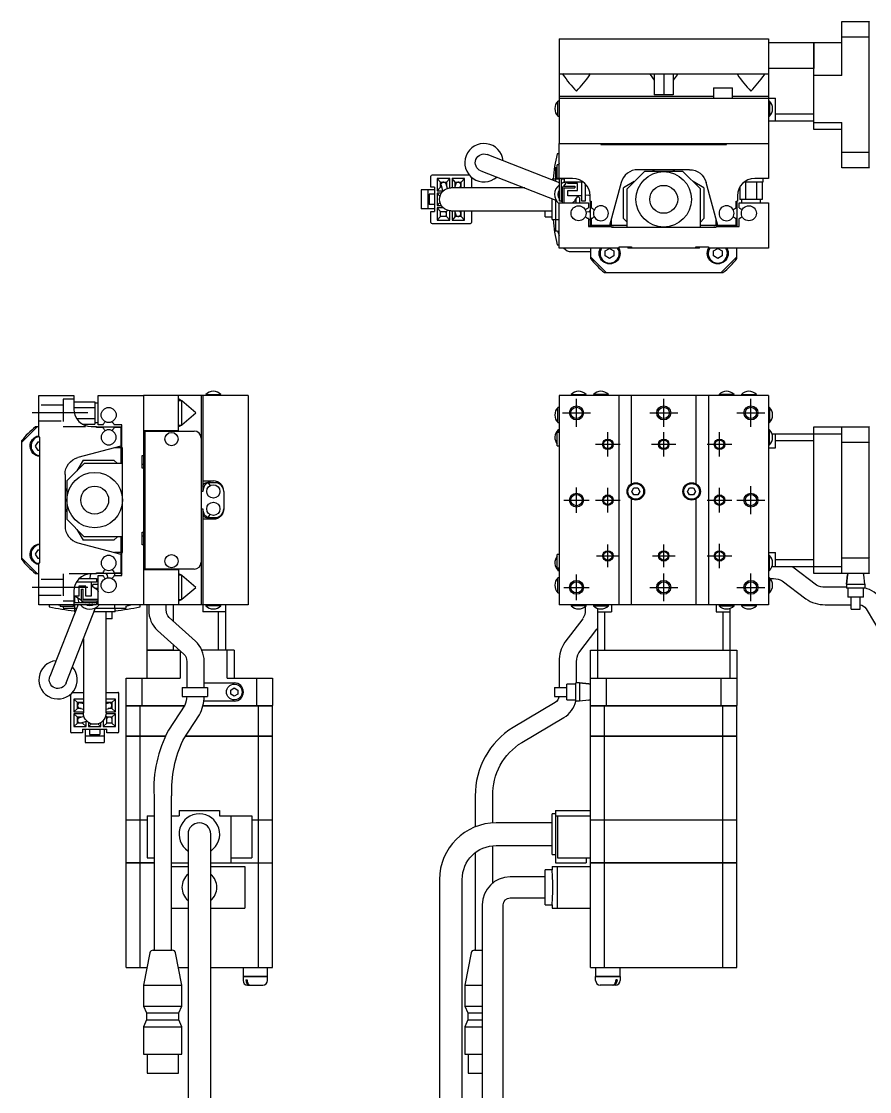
# Model space of a CAD drawing. Extents: x 0 to 874, y -8 to 516.
# Drawn here: x 0 to 243.1, y 209.1 to 515.9 of the extents above; entities that cross this region are included whole.
import ezdxf

# ---------------------------------------------------------------- set-up
doc = ezdxf.new("R2010")
doc.units = 0
doc.header["$LTSCALE"] = 0.5
doc.linetypes.add('CENTER', pattern=[50.8, 31.75, -6.35, 6.35, -6.35])
doc.linetypes.add('DASHED', pattern=[19.05, 12.7, -6.35])
for name, color, linetype in [('MSM_CENTER', 1, 'CENTER'), ('MSM_CONTINUOUS', 7, 'CONTINUOUS'), ('MSM_DASHED', 4, 'DASHED'), ('MSM_NARROW', 5, 'CONTINUOUS')]:
    doc.layers.add(name, color=color, linetype=linetype)

msp = doc.modelspace()

# ---------------------------------------------------------------- linework, layer by layer
at = {"layer": 'MSM_CENTER'}
for p, q in [((159.06, 399.64), (159.06, 407.64)), ((184.06, 399.64), (184.06, 407.64)), ((209.06, 399.64), (209.06, 407.64)), ((19, 403.64), (3, 403.64)), ((155.06, 403.64), (163.06, 403.64)), ((180.06, 403.64), (188.06, 403.64)), ((205.06, 403.64), (213.06, 403.64)), ((168.06, 391.14), (168.06, 398.14)), ((184.06, 391.14), (184.06, 398.14)), ((200.06, 391.14), (200.06, 398.14)), ((164.56, 394.64), (171.56, 394.64)), ((180.56, 394.64), (187.56, 394.64)), ((196.56, 394.64), (203.56, 394.64)), ((159.06, 374.99), (159.06, 382.29)), ((168.06, 375.14), (168.06, 382.14)), ((200.06, 375.14), (200.06, 382.14)), ((209.06, 374.64), (209.06, 382.64)), ((155.41, 378.64), (162.71, 378.64)), ((164.56, 378.64), (171.56, 378.64)), ((196.56, 378.64), (203.56, 378.64)), ((205.06, 378.64), (213.06, 378.64)), ((168.06, 359.39), (168.06, 365.89)), ((184.06, 359.39), (184.06, 365.89)), ((200.06, 359.14), (200.06, 366.14)), ((164.81, 362.64), (171.31, 362.64)), ((180.81, 362.64), (187.31, 362.64)), ((196.56, 362.64), (203.56, 362.64)), ((159.06, 349.99), (159.06, 357.29)), ((184.06, 349.64), (184.06, 357.64)), ((209.06, 349.64), (209.06, 357.64)), ((19, 353.64), (3, 353.64)), ((155.41, 353.64), (162.71, 353.64)), ((180.06, 353.64), (188.06, 353.64)), ((205.06, 353.64), (213.06, 353.64))]:
    msp.add_line(p, q, dxfattribs=at)
at = {"layer": 'MSM_CONTINUOUS'}
for p, q in [((235.06, 500.36), (235.06, 515.86)), ((235.06, 515.86), (242.96, 515.86)), ((242.96, 473.86), (242.96, 515.86)), ((242.96, 515.86), (243.06, 515.76)), ((154.06, 510.86), (154.06, 480.86)), ((154.06, 510.86), (214.06, 510.86)), ((214.06, 510.86), (214.06, 480.86)), ((214.06, 509.86), (227.06, 509.86)), ((227.06, 484.86), (227.06, 509.86)), ((227.06, 509.86), (235.06, 509.86)), ((227.06, 509.86), (227.06, 502.36)), ((242.96, 511.36), (235.06, 511.36)), ((242.96, 511.36), (243.06, 511.32)), ((154.06, 500.86), (214.06, 500.86)), ((155.32, 500.86), (155.16, 500.74)), ((155.16, 500.74), (155.18, 500.62)), ((162.96, 500.74), (162.8, 500.86)), ((162.91, 500.56), (162.95, 500.7)), ((162.95, 500.7), (162.96, 500.74)), ((180.32, 500.86), (180.16, 500.74)), ((180.16, 500.74), (180.19, 500.61)), ((180.19, 500.61), (181.31, 499.03)), ((181.31, 500.86), (181.31, 494.86)), ((184.06, 500.86), (184.06, 494.86)), ((186.81, 500.86), (186.81, 494.86)), ((187.91, 500.56), (186.81, 499.03)), ((187.96, 500.74), (187.8, 500.86)), ((187.96, 500.74), (187.91, 500.56)), ((205.32, 500.86), (205.16, 500.74)), ((205.16, 500.74), (205.19, 500.61)), ((212.96, 500.74), (212.8, 500.86)), ((212.91, 500.56), (212.95, 500.68)), ((212.95, 500.68), (212.96, 500.74)), ((227.06, 502.36), (214.06, 502.36)), ((235.06, 500.36), (227.06, 500.36)), ((198.31, 494.36), (154.06, 494.36)), ((186.81, 494.86), (181.31, 494.86)), ((198.31, 496.86), (203.81, 496.86)), ((198.31, 496.86), (198.31, 493.86)), ((203.81, 493.86), (203.81, 496.86)), ((214.06, 494.36), (203.81, 494.36)), ((153.76, 488.71), (153.76, 493.01)), ((154.06, 493.01), (153.76, 493.01)), ((154.06, 493.86), (214.06, 493.86)), ((214.06, 493.86), (216.06, 493.86)), ((214.35, 493.01), (214.06, 493.01)), ((214.35, 493.01), (214.35, 488.71)), ((216.06, 487.36), (216.06, 493.86)), ((153.76, 488.71), (154.06, 488.71)), ((214.06, 488.71), (214.35, 488.71)), ((216.06, 489.36), (227.06, 489.36)), ((214.06, 487.36), (227.06, 487.36)), ((227.06, 486.86), (235.06, 486.86)), ((235.06, 484.86), (227.06, 484.86)), ((235.06, 473.86), (235.06, 486.86)), ((154.06, 470.86), (154.06, 480.86)), ((154.06, 480.86), (166.06, 480.86)), ((154.06, 480.86), (214.06, 480.86)), ((166.06, 480.86), (166.06, 480.56)), ((166.06, 480.86), (166.56, 480.86)), ((166.06, 480.56), (202.06, 480.56)), ((166.81, 480.86), (169.31, 480.86)), ((167.31, 480.56), (167.31, 480.86)), ((169.56, 480.86), (182.06, 480.86)), ((169.81, 480.86), (169.81, 480.56)), ((182.41, 480.86), (184, 480.86)), ((184.11, 480.86), (185.71, 480.86)), ((186.06, 480.86), (198.56, 480.86)), ((198.31, 480.56), (198.31, 480.86)), ((198.81, 480.86), (200, 480.86)), ((200.11, 480.86), (201.31, 480.86)), ((200.81, 480.86), (200.81, 480.56)), ((201.56, 480.86), (202.06, 480.86)), ((202.06, 480.56), (202.06, 480.86)), ((202.06, 480.86), (214.06, 480.86)), ((214.06, 480.86), (214.06, 470.86)), ((154.16, 469.63), (133.47, 477.69)), ((154.06, 477.86), (153.49, 477.86)), ((235.06, 478.36), (242.96, 478.36)), ((242.96, 478.36), (243.06, 478.4)), ((131.65, 473.03), (153.19, 464.64)), ((153.06, 473.86), (153.06, 470.05)), ((153.56, 473.86), (153.06, 473.86)), ((153.56, 470.96), (153.56, 474.76)), ((154.06, 474.76), (153.56, 474.76)), ((154.06, 475.26), (153.92, 474.76)), ((178.56, 472.86), (173.56, 467.86)), ((191.43, 473.36), (176.68, 473.36)), ((189.56, 472.86), (178.56, 472.86)), ((181.56, 473.36), (180.69, 472.86)), ((187.42, 472.86), (186.56, 473.36)), ((194.56, 467.86), (189.56, 472.86)), ((242.96, 473.86), (235.06, 473.86)), ((243.06, 473.96), (242.96, 473.86)), ((117.36, 468.36), (117.36, 471.46)), ((128.4, 471.76), (117.66, 471.76)), ((122.81, 470.86), (119.16, 470.86)), ((119.16, 470.86), (119.16, 467.26)), ((120.11, 469.81), (119.16, 470.86)), ((120.11, 468.31), (120.11, 469.81)), ((120.11, 469.81), (121.86, 469.81)), ((121.48, 469.81), (121.86, 469.44)), ((121.86, 469.81), (122.81, 470.86)), ((121.86, 469.81), (121.86, 468.72)), ((122.81, 468.1), (122.81, 470.86)), ((126.96, 470.86), (123.41, 470.86)), ((123.41, 470.86), (123.41, 468.11)), ((124.31, 469.81), (123.41, 470.86)), ((124.31, 468.75), (124.31, 469.81)), ((124.31, 469.81), (126.06, 469.81)), ((125.68, 469.81), (126.06, 469.44)), ((126.06, 469.81), (126.96, 470.86)), ((126.06, 468.31), (126.06, 469.81)), ((126.96, 468.11), (126.96, 470.86)), ((128.96, 471.2), (128.96, 468.11)), ((152.06, 470.44), (152.06, 470.68)), ((153.06, 470.68), (152.06, 470.68)), ((154.16, 470.64), (153.06, 470.64)), ((153.56, 470.96), (154.06, 470.96)), ((157.96, 470.86), (154.06, 470.86)), ((154.16, 464.36), (154.16, 470.86)), ((154.66, 470.86), (154.66, 464.36)), ((155.56, 470.64), (154.66, 470.64)), ((154.73, 469.4), (154.66, 469.43)), ((155.56, 470.86), (155.56, 469.86)), ((155.56, 469.86), (160.96, 469.86)), ((156.21, 469.86), (155.68, 469.08)), ((156.56, 469.36), (156.56, 469.86)), ((159.36, 469.36), (156.56, 469.36)), ((159.36, 467.36), (159.36, 469.36)), ((160.56, 464.36), (160.56, 469.86)), ((171.85, 469.66), (168.56, 457.36)), ((175.64, 469.95), (172.56, 468.17)), ((195.56, 468.17), (192.47, 469.95)), ((199.56, 457.36), (196.26, 469.66)), ((207.16, 469.86), (212.56, 469.86)), ((207.47, 469.86), (207.47, 464.86)), ((214.06, 470.86), (210.16, 470.86)), ((210.64, 469.86), (210.64, 464.86)), ((212.23, 469.86), (212.23, 464.86)), ((212.56, 469.86), (212.56, 470.86)), ((118.36, 467.56), (114.56, 467.56)), ((114.56, 467.56), (114.56, 462.16)), ((116.47, 467.56), (116.47, 462.16)), ((118.36, 466.36), (116.86, 466.36)), ((116.86, 466.36), (116.86, 463.36)), ((118.36, 468.36), (117.36, 468.36)), ((118.36, 468.36), (118.36, 461.36)), ((120.11, 468.31), (119.16, 467.26)), ((119.16, 467.26), (120.71, 467.26)), ((120.35, 466.66), (119.16, 466.66)), ((119.16, 466.66), (119.16, 463.06)), ((119.94, 465.79), (119.16, 466.66)), ((120.41, 468.31), (120.11, 468.31)), ((120.26, 468.86), (120.74, 467.14)), ((122.07, 467.96), (121.7, 469.27)), ((122.02, 468.13), (122.15, 467.99)), ((144.27, 468.11), (123.06, 468.11)), ((124.46, 469.28), (124.12, 468.11)), ((125.68, 468.11), (125.9, 468.85)), ((125.74, 468.31), (126.06, 468.31)), ((126.06, 468.69), (125.77, 468.4)), ((126.06, 468.31), (126.23, 468.11)), ((155.06, 468.18), (154.66, 467.6)), ((155.06, 463.86), (155.06, 468.16)), ((155.68, 469.08), (155.36, 468.62)), ((155.56, 468.66), (158.56, 468.66)), ((155.56, 468.16), (158.56, 468.16)), ((155.56, 463.86), (155.56, 468.16)), ((156.56, 465.86), (156.56, 467.36)), ((156.56, 467.36), (159.36, 467.36)), ((158.56, 468.66), (158.56, 468.16)), ((161.56, 469.33), (161.56, 464.36)), ((161.56, 468.81), (161.76, 469.11)), ((172.56, 459.36), (172.56, 468.17)), ((173.56, 456.86), (173.56, 467.86)), ((194.56, 456.86), (194.56, 467.86)), ((195.56, 468.17), (195.56, 459.36)), ((205.88, 468.45), (205.88, 464.86)), ((118.36, 463.36), (116.86, 463.36)), ((119.94, 463.93), (119.16, 463.06)), ((152.06, 459.04), (152.06, 465.08)), ((153.06, 464.69), (153.06, 455.86)), ((154.06, 450.86), (154.06, 463.86)), ((154.06, 463.86), (162.46, 463.86)), ((154.66, 464.36), (154.16, 464.36)), ((160.56, 465.86), (156.56, 465.86)), ((158.65, 464.58), (159.53, 465.86)), ((158.86, 464.88), (158.86, 463.86)), ((159.96, 465.27), (159.96, 463.86)), ((161.56, 464.36), (160.56, 464.36)), ((161.56, 466.12), (162.6, 466.03)), ((162.46, 463.86), (162.46, 462.4)), ((162.96, 464.36), (162.96, 465.86)), ((162.96, 464.36), (163.26, 464.36)), ((163.06, 457.06), (163.06, 464.36)), ((163.26, 464.36), (163.26, 462.4)), ((204.86, 464.36), (205.16, 464.36)), ((204.86, 462.4), (204.86, 464.36)), ((205.06, 464.36), (205.06, 457.06)), ((205.16, 465.86), (205.16, 464.36)), ((205.66, 462.4), (205.66, 463.86)), ((205.66, 463.86), (214.06, 463.86)), ((212.23, 464.86), (205.88, 464.86)), ((206.31, 464.86), (206.31, 463.86)), ((211.81, 463.86), (211.81, 464.86)), ((214.06, 463.86), (214.06, 450.86)), ((118.36, 462.16), (114.56, 462.16)), ((117.36, 458.26), (117.36, 461.36)), ((117.36, 461.36), (118.36, 461.36)), ((119.16, 463.06), (120.35, 463.06)), ((120.87, 462.46), (119.16, 462.46)), ((119.16, 462.46), (119.16, 458.86)), ((120.11, 461.41), (119.16, 462.46)), ((120.11, 459.91), (120.11, 461.41)), ((120.11, 461.41), (121.86, 461.41)), ((121.48, 461.41), (121.86, 461.04)), ((121.86, 460.29), (121.48, 459.91)), ((121.86, 461.41), (122.15, 461.74)), ((121.86, 459.91), (121.86, 461.41)), ((122.81, 458.86), (122.81, 461.62)), ((123.06, 461.61), (152.06, 461.61)), ((123.41, 461.61), (123.41, 458.86)), ((124.12, 461.61), (124.46, 460.45)), ((124.31, 459.91), (124.31, 460.98)), ((125.9, 460.88), (125.68, 461.61)), ((126.06, 460.29), (125.68, 459.91)), ((126.06, 461.41), (125.74, 461.41)), ((125.77, 461.33), (126.06, 461.04)), ((126.06, 461.41), (126.23, 461.61)), ((126.06, 459.91), (126.06, 461.41)), ((126.96, 458.86), (126.96, 461.61)), ((128.96, 461.61), (128.96, 458.26)), ((150.06, 459.86), (150.06, 461.61)), ((162.6, 461.29), (161.78, 461.22)), ((117.66, 457.96), (128.66, 457.96)), ((120.11, 459.91), (119.16, 458.86)), ((119.16, 458.86), (122.81, 458.86)), ((121.86, 459.91), (120.11, 459.91)), ((121.86, 459.91), (122.81, 458.86)), ((124.31, 459.91), (123.41, 458.86)), ((123.41, 458.86), (126.96, 458.86)), ((126.06, 459.91), (124.31, 459.91)), ((126.06, 459.91), (126.96, 458.86)), ((150.06, 459.86), (152.06, 459.86)), ((152.06, 459.04), (153.06, 459.04)), ((153.06, 459.08), (154.06, 459.08)), ((162.46, 459.33), (162.46, 457.06)), ((162.46, 459.08), (163.06, 459.08)), ((162.6, 457.23), (162.46, 457.24)), ((163.26, 459.33), (163.26, 457.36)), ((173.56, 457.36), (163.26, 457.36)), ((169.06, 457.36), (169.06, 459.23)), ((172.56, 459.36), (173.56, 458.36)), ((194.56, 458.36), (195.56, 459.36)), ((204.86, 457.36), (194.56, 457.36)), ((199.06, 457.36), (199.06, 459.23)), ((204.86, 457.36), (204.86, 459.33)), ((205.66, 457.06), (205.66, 459.33)), ((153.06, 455.86), (153.66, 455.86)), ((153.66, 455.86), (154.06, 454.47)), ((162.46, 457.06), (169.06, 457.06)), ((169.06, 457.06), (169.06, 456.86)), ((169.06, 456.86), (199.06, 456.86)), ((199.06, 456.86), (199.06, 457.06)), ((199.06, 457.06), (205.66, 457.06)), ((153.49, 451.86), (154.06, 451.86)), ((171.26, 451.21), (174.86, 451.21)), ((171.26, 450.86), (171.26, 451.21)), ((173.81, 451.21), (173.81, 450.86)), ((174.86, 451.21), (174.86, 450.86)), ((193.26, 451.21), (196.86, 451.21)), ((193.26, 450.86), (193.26, 451.21)), ((194.31, 450.86), (194.31, 451.21)), ((196.86, 451.21), (196.86, 450.86)), ((171.26, 450.86), (154.06, 450.86)), ((157.64, 449.86), (163.06, 449.86)), ((163.06, 450.86), (163.06, 447.89)), ((163.06, 448.36), (167.56, 443.86)), ((167.31, 450.08), (168.56, 450.81)), ((167.31, 448.64), (167.31, 450.08)), ((168.56, 447.92), (167.31, 448.64)), ((168.56, 450.81), (169.81, 450.08)), ((169.81, 448.64), (168.56, 447.92)), ((169.81, 450.08), (169.81, 448.64)), ((194.31, 450.86), (173.81, 450.86)), ((214.06, 450.86), (196.86, 450.86)), ((198.31, 450.08), (199.56, 450.81)), ((198.31, 448.64), (198.31, 450.08)), ((199.56, 447.92), (198.31, 448.64)), ((199.56, 450.81), (200.81, 450.08)), ((200.81, 448.64), (199.56, 447.92)), ((200.56, 443.86), (205.06, 448.36)), ((200.81, 450.08), (200.81, 448.64)), ((205.06, 447.89), (205.06, 450.86)), ((167.09, 443.86), (201.03, 443.86)), ((5, 396.64), (5, 408.64)), ((5, 408.64), (15, 408.64)), ((15, 408.64), (15, 404.74)), ((22, 400.24), (22, 408.64)), ((22, 408.64), (35, 408.64)), ((65, 408.64), (35, 408.64)), ((35, 408.64), (35, 398.64)), ((35, 408.64), (35, 398.64)), ((45, 398.44), (45, 408.64)), ((51.5, 408.64), (51.5, 348.64)), ((52, 408.64), (52, 381.14)), ((52.85, 408.93), (57.15, 408.93)), ((52.85, 408.93), (52.85, 408.64)), ((57.15, 408.64), (57.15, 408.93)), ((65, 408.64), (65, 348.64)), ((154.06, 408.64), (154.06, 348.64)), ((214.06, 408.64), (154.06, 408.64)), ((157.51, 408.93), (161.81, 408.93)), ((157.51, 408.93), (157.51, 408.64)), ((161.81, 408.64), (161.81, 408.93)), ((168.21, 408.93), (163.91, 408.93)), ((163.91, 408.93), (163.91, 408.64)), ((168.21, 408.64), (168.21, 408.93)), ((171.26, 348.64), (171.26, 408.64)), ((174.86, 383.33), (174.86, 408.64)), ((193.26, 408.64), (193.26, 383.33)), ((196.86, 408.64), (196.86, 348.64)), ((204.21, 408.93), (199.91, 408.93)), ((199.91, 408.93), (199.91, 408.64)), ((204.21, 408.64), (204.21, 408.93)), ((206.31, 408.93), (210.61, 408.93)), ((206.31, 408.93), (206.31, 408.64)), ((210.61, 408.64), (210.61, 408.93)), ((214.06, 408.64), (214.06, 348.64)), ((15, 406.81), (21, 406.81)), ((15, 405.22), (21, 405.22)), ((21, 406.81), (21, 400.46)), ((22, 406.39), (21, 406.39)), ((45.12, 407.54), (45, 407.38)), ((46, 407.14), (45, 407.14)), ((45.87, 407.14), (45.12, 407.54)), ((50, 403.64), (45.96, 407.07)), ((46, 400.14), (46, 407.14)), ((153.76, 400.89), (153.76, 405.19)), ((154.06, 405.19), (153.76, 405.19)), ((214.35, 405.19), (214.06, 405.19)), ((214.35, 405.19), (214.35, 400.89)), ((15.78, 402.05), (21, 402.05)), ((46, 400.23), (50, 403.64)), ((4.5, 399.64), (0, 395.14)), ((5, 399.64), (4.03, 399.64)), ((17.41, 400.46), (21, 400.46)), ((20, 399.74), (21.5, 399.74)), ((21, 400.89), (22, 400.89)), ((21.5, 399.44), (21.5, 399.74)), ((21.5, 399.64), (28.8, 399.64)), ((23.46, 399.44), (21.5, 399.44)), ((23.46, 400.24), (22, 400.24)), ((28.8, 400.24), (26.54, 400.24)), ((28.5, 399.44), (26.54, 399.44)), ((28.5, 399.44), (28.5, 389.14)), ((28.8, 393.64), (28.8, 400.24)), ((45, 400.14), (46, 400.14)), ((45, 399.9), (45.12, 399.74)), ((45.12, 399.74), (45.87, 400.14)), ((153.76, 400.89), (154.06, 400.89)), ((214.06, 400.89), (214.35, 400.89)), ((227.06, 397.64), (227.06, 399.64)), ((227.06, 399.64), (242.96, 399.64)), ((235.06, 395.14), (235.06, 399.64)), ((242.96, 395.14), (242.96, 399.64)), ((242.96, 399.64), (243.06, 399.54)), ((5.3, 396.64), (5, 396.64)), ((5.3, 360.64), (5.3, 396.64)), ((35, 398.64), (45, 398.64)), ((35, 398.64), (35, 391.44)), ((35.5, 358.84), (35.5, 398.44)), ((35.5, 398.44), (49.5, 398.44)), ((36.5, 398.44), (36.5, 398.64)), ((153.56, 394.24), (153.56, 398.04)), ((154.06, 398.04), (153.56, 398.04)), ((153.76, 398.79), (153.76, 398.04)), ((154.06, 398.79), (153.76, 398.79)), ((214.35, 398.79), (214.06, 398.79)), ((214.35, 394.49), (214.35, 398.79)), ((215.09, 397.64), (235.06, 397.64)), ((216.06, 393.64), (216.06, 397.64)), ((227.06, 359.64), (227.06, 397.64)), ((0, 395.61), (0, 361.67)), ((4.06, 394.14), (4.78, 395.39)), ((4.78, 392.89), (4.06, 394.14)), ((4.78, 395.39), (5.3, 395.39)), ((5.3, 392.89), (4.78, 392.89)), ((28.5, 394.14), (16.21, 390.84)), ((28.5, 393.64), (26.63, 393.64)), ((29, 393.64), (28.8, 393.64)), ((29, 363.64), (29, 393.64)), ((153.56, 394.24), (154.06, 394.24)), ((214.06, 394.49), (214.35, 394.49)), ((214.06, 393.64), (216.06, 393.64)), ((227.06, 395.64), (216.06, 395.64)), ((242.96, 395.14), (235.06, 395.14)), ((235.06, 362.14), (235.06, 395.14)), ((242.96, 362.14), (242.96, 395.14)), ((243.06, 395.1), (242.96, 395.14)), ((17.7, 390.14), (15.92, 387.05)), ((17.7, 390.14), (26.5, 390.14)), ((27.5, 389.14), (26.5, 390.14)), ((34.65, 391.44), (35, 391.44)), ((34.65, 387.84), (34.65, 391.44)), ((35, 391.44), (35, 387.84)), ((18, 389.14), (13, 384.14)), ((29, 389.14), (18, 389.14)), ((35, 388.89), (34.65, 388.89)), ((35, 387.84), (34.65, 387.84)), ((35, 387.84), (35, 369.44)), ((12.5, 386.01), (12.5, 371.26)), ((13, 384.14), (13, 373.14)), ((52, 384.14), (55, 384.14)), ((55.5, 383.64), (53, 383.64)), ((13, 382), (12.5, 381.14)), ((52, 381.14), (51.5, 381.14)), ((58, 381.14), (58, 376.14)), ((174.9, 381.14), (175.48, 382.14)), ((175.48, 380.14), (174.9, 381.14)), ((175.48, 382.14), (176.63, 382.14)), ((176.63, 382.14), (177.21, 381.14)), ((177.21, 381.14), (176.63, 380.14)), ((190.9, 381.14), (191.48, 382.14)), ((191.48, 380.14), (190.9, 381.14)), ((191.48, 382.14), (192.63, 382.14)), ((192.63, 382.14), (193.21, 381.14)), ((193.21, 381.14), (192.63, 380.14)), ((174.86, 348.64), (174.86, 378.94)), ((176.63, 380.14), (175.48, 380.14)), ((192.63, 380.14), (191.48, 380.14)), ((193.26, 378.94), (193.26, 348.64)), ((12.5, 376.14), (13, 375.27)), ((51.5, 376.14), (52, 376.14)), ((52, 376.14), (52, 346.64)), ((13, 373.14), (18, 368.14)), ((55, 373.14), (52, 373.14)), ((53, 373.64), (55.5, 373.64)), ((15.92, 370.22), (17.7, 367.14)), ((29, 368.14), (18, 368.14)), ((26.5, 367.14), (27.5, 368.14)), ((28.5, 368.14), (28.5, 357.84)), ((34.65, 369.44), (35, 369.44)), ((34.65, 365.84), (34.65, 369.44)), ((34.65, 368.39), (35, 368.39)), ((35, 369.44), (35, 365.84)), ((16.21, 366.43), (28.5, 363.14)), ((26.5, 367.14), (17.7, 367.14)), ((35, 365.84), (34.65, 365.84)), ((35, 365.84), (35, 358.64)), ((0, 362.14), (4.5, 357.64)), ((4.06, 363.14), (4.78, 364.39)), ((4.78, 361.89), (4.06, 363.14)), ((4.78, 364.39), (5.3, 364.39)), ((28.5, 363.64), (26.63, 363.64)), ((28.8, 357.04), (28.8, 363.64)), ((28.8, 363.64), (29, 363.64)), ((153.56, 359.24), (153.56, 363.04)), ((154.06, 363.04), (153.56, 363.04)), ((214.06, 363.64), (216.06, 363.64)), ((214.35, 362.79), (214.06, 362.79)), ((214.35, 358.49), (214.35, 362.79)), ((216.06, 359.64), (216.06, 363.64)), ((235.06, 357.64), (235.06, 362.14)), ((235.06, 362.14), (242.96, 362.14)), ((243.06, 362.18), (242.96, 362.14)), ((242.96, 357.64), (242.96, 362.14)), ((5.3, 361.89), (4.78, 361.89)), ((5, 348.64), (5, 360.64)), ((5, 360.64), (5.3, 360.64)), ((153.56, 359.24), (154.06, 359.24)), ((153.76, 359.24), (153.76, 358.49)), ((215.09, 359.64), (235.06, 359.64)), ((216.06, 361.64), (227.06, 361.64)), ((221.08, 359.47), (220.85, 359.64)), ((227.83, 354.3), (221.08, 359.47)), ((227.06, 357.64), (227.06, 359.64)), ((4.03, 357.64), (5, 357.64)), ((16.53, 356.14), (21.5, 356.14)), ((17.05, 356.14), (16.76, 356.34)), ((19.74, 356.14), (19.83, 357.18)), ((21.5, 357.54), (20, 357.54)), ((21.5, 357.84), (23.46, 357.84)), ((21.5, 357.54), (21.5, 357.84)), ((28.8, 357.64), (21.5, 357.64)), ((21.5, 356.14), (21.5, 355.14)), ((22, 348.64), (22, 357.04)), ((22, 357.04), (23.46, 357.04)), ((24.57, 357.18), (24.64, 356.36)), ((26.54, 357.84), (28.5, 357.84)), ((26.54, 357.04), (28.8, 357.04)), ((26.78, 357.04), (26.78, 357.64)), ((28.63, 357.18), (28.62, 357.04)), ((45, 358.64), (35, 358.64)), ((35, 358.64), (35, 348.64)), ((35, 358.64), (35, 353.64)), ((49.5, 358.84), (35.5, 358.84)), ((36.5, 358.64), (36.5, 358.84)), ((45, 358.84), (45, 348.64)), ((45.12, 357.54), (45, 357.38)), ((46, 357.14), (45, 357.14)), ((45.87, 357.14), (45.12, 357.54)), ((50, 353.64), (45.95, 357.08)), ((46, 350.14), (46, 357.14)), ((153.76, 358.49), (154.06, 358.49)), ((153.76, 352.09), (153.76, 356.39)), ((154.06, 356.39), (153.76, 356.39)), ((214.06, 358.49), (214.35, 358.49)), ((214.35, 356.39), (214.06, 356.39)), ((214.35, 356.39), (214.35, 352.09)), ((214.58, 356.14), (215.54, 356.14)), ((242.96, 357.64), (227.06, 357.64)), ((236.46, 354.54), (236.69, 357.18)), ((236.69, 357.18), (236.46, 354.54)), ((241.66, 354.54), (241.43, 357.18)), ((243.06, 357.74), (242.96, 357.64)), ((21.5, 355.14), (15.73, 355.14)), ((18.5, 353.94), (16.5, 353.94)), ((16.5, 353.94), (16.5, 351.14)), ((17.2, 353.14), (17.7, 353.14)), ((17.2, 350.14), (17.2, 353.14)), ((17.7, 350.14), (17.7, 353.14)), ((18.5, 351.14), (18.5, 353.94)), ((20, 355.14), (20, 351.14)), ((21.28, 353.23), (20, 354.11)), ((20.6, 354.54), (22, 354.54)), ((20.98, 353.44), (22, 353.44)), ((35, 353.64), (35, 348.64)), ((46, 350.23), (50, 353.64)), ((218.04, 355.5), (224.79, 350.33)), ((236.46, 353.67), (230.33, 353.67)), ((236.46, 354.54), (241.66, 354.54)), ((236.46, 354.54), (236.46, 353.44)), ((241.66, 353.44), (236.46, 353.44)), ((236.81, 353.44), (236.81, 350.84)), ((241.31, 350.84), (241.31, 353.44)), ((241.66, 354.54), (241.66, 353.44)), ((241.66, 353.44), (241.66, 353.44)), ((15, 352.54), (15, 348.64)), ((16.5, 351.14), (15, 351.14)), ((15.22, 351.14), (15.22, 349.24)), ((15.5, 351.14), (16.78, 350.25)), ((16.78, 350.25), (17.24, 349.94)), ((22, 350.14), (17.7, 350.14)), ((20, 351.14), (18.5, 351.14)), ((45, 350.14), (46, 350.14)), ((45, 349.9), (45.12, 349.74)), ((45.12, 349.74), (45.87, 350.14)), ((153.76, 352.09), (154.06, 352.09)), ((214.06, 352.09), (214.35, 352.09)), ((241.31, 350.84), (236.81, 350.84)), ((237.81, 347.37), (237.81, 350.84)), ((240.31, 347.37), (240.31, 350.84)), ((240.31, 349.3), (240.31, 350.23)), ((15, 348.64), (5, 348.64)), ((8, 348.64), (8, 348.07)), ((16.24, 348.74), (8.17, 328.04)), ((10.6, 348.64), (11.1, 348.49)), ((11.1, 348.64), (11.1, 348.14)), ((14.9, 348.14), (11.1, 348.14)), ((12, 348.14), (12, 347.64)), ((12, 347.64), (15.81, 347.64)), ((12.83, 326.23), (21.23, 347.77)), ((14.9, 348.14), (14.9, 348.64)), ((21.5, 349.24), (15, 349.24)), ((15, 348.74), (21.5, 348.74)), ((15.18, 347.64), (15.18, 346.64)), ((15.22, 348.74), (15.22, 347.64)), ((16.46, 349.31), (16.43, 349.24)), ((22, 349.64), (17.7, 349.64)), ((21.18, 347.64), (30, 347.64)), ((21.5, 349.24), (21.5, 348.74)), ((35, 348.64), (22, 348.64)), ((26.78, 347.64), (26.78, 348.64)), ((26.82, 346.64), (26.82, 347.64)), ((30, 348.24), (31.4, 348.64)), ((30, 347.64), (30, 348.24)), ((34, 348.07), (34, 348.64)), ((65, 348.64), (35, 348.64)), ((36, 335.64), (36, 348.64)), ((36.5, 348.64), (36.5, 347.16)), ((41.5, 347.16), (41.5, 348.64)), ((43.5, 348.64), (43.5, 343.96)), ((52.85, 348.64), (52.85, 348.34)), ((57.15, 348.34), (52.85, 348.34)), ((57.15, 348.34), (57.15, 348.64)), ((58.5, 348.64), (58.5, 335.64)), ((214.06, 348.64), (154.06, 348.64)), ((157.51, 348.64), (157.51, 348.34)), ((161.81, 348.34), (157.51, 348.34)), ((161.56, 348.12), (161.56, 347.16)), ((161.81, 348.34), (161.81, 348.64)), ((163.91, 348.64), (163.91, 348.34)), ((163.91, 348.34), (168.21, 348.34)), ((165.06, 347.61), (165.06, 327.64)), ((168.21, 348.34), (168.21, 348.64)), ((169.06, 348.64), (169.06, 346.64)), ((199.06, 348.64), (199.06, 346.64)), ((199.91, 348.64), (199.91, 348.34)), ((199.91, 348.34), (204.21, 348.34)), ((203.06, 327.64), (203.06, 347.61)), ((204.21, 348.34), (204.21, 348.64)), ((206.31, 348.64), (206.31, 348.34)), ((210.61, 348.34), (206.31, 348.34)), ((210.61, 348.34), (210.61, 348.64)), ((230.33, 348.67), (237.81, 348.67)), ((237.81, 347.37), (240.31, 347.37)), ((242.08, 347.49), (249.2, 335.48)), ((15.42, 346.64), (15.18, 346.64)), ((26.82, 346.64), (20.79, 346.64)), ((24.25, 317.64), (24.25, 346.64)), ((26, 344.64), (24.25, 344.64)), ((26, 344.64), (26, 346.64)), ((49.87, 338.25), (42.34, 345)), ((58.5, 346.64), (52, 346.64)), ((56.5, 335.64), (56.5, 346.64)), ((160.92, 344.66), (155.75, 337.91)), ((165.06, 346.64), (169.06, 346.64)), ((167.06, 346.64), (167.06, 335.64)), ((199.06, 346.64), (203.06, 346.64)), ((201.06, 335.64), (201.06, 346.64)), ((39, 341.28), (46.53, 334.52)), ((159.72, 334.87), (164.89, 341.62)), ((164.89, 341.62), (165.06, 341.84)), ((17.75, 338.85), (17.75, 317.64)), ((36, 327.64), (36, 335.64)), ((36, 335.64), (45.29, 335.64)), ((43.5, 335.64), (36, 335.64)), ((43.5, 337.24), (43.5, 335.64)), ((45.5, 335.45), (45.5, 327.64)), ((61, 335.64), (51.71, 335.64)), ((59, 327.64), (59, 335.64)), ((61, 335.64), (61, 327.64)), ((163.06, 319.74), (163.06, 335.64)), ((163.06, 335.64), (165.06, 335.64)), ((165.06, 335.64), (203.06, 335.64)), ((203.06, 335.64), (205.06, 335.64)), ((205.06, 335.64), (205.06, 319.74)), ((47.37, 332.37), (47.37, 324.89)), ((52.37, 324.89), (52.37, 332.37)), ((154.09, 332.37), (154.09, 324.89)), ((159.09, 326.24), (159.09, 332.37)), ((30, 319.74), (30, 327.64)), ((30, 327.64), (45.5, 327.64)), ((34.5, 327.64), (34.5, 319.74)), ((52.37, 326.24), (61, 326.24)), ((59, 327.64), (72, 327.64)), ((67.5, 319.74), (67.5, 327.64)), ((72, 327.64), (72, 319.74)), ((156.26, 321.39), (156.26, 325.89)), ((158.86, 325.89), (156.26, 325.89)), ((159.96, 326.24), (158.86, 326.24)), ((158.86, 321.04), (158.86, 326.24)), ((159.96, 326.24), (159.96, 321.04)), ((159.96, 326.24), (162.6, 326.01)), ((162.6, 326.01), (159.96, 326.24)), ((163.06, 327.64), (167.56, 327.64)), ((167.56, 327.64), (200.56, 327.64)), ((167.56, 327.64), (167.56, 319.74)), ((200.56, 327.64), (205.06, 327.64)), ((200.56, 319.74), (200.56, 327.64)), ((14.1, 322.98), (14.1, 312.24)), ((14.66, 323.54), (17.75, 323.54)), ((24.25, 323.54), (27.6, 323.54)), ((27.9, 312.24), (27.9, 323.24)), ((46.1, 324.89), (53.09, 324.89)), ((46.1, 324.89), (46.1, 322.39)), ((46.1, 322.39), (53.09, 322.39)), ((53.09, 324.89), (53.34, 324.89)), ((53.09, 322.39), (53.34, 322.39)), ((53.34, 324.89), (53.34, 322.39)), ((60, 324.21), (61, 324.79)), ((60, 323.06), (60, 324.21)), ((61, 322.48), (60, 323.06)), ((61, 324.79), (62, 324.21)), ((62, 323.06), (61, 322.48)), ((62, 324.21), (62, 323.06)), ((152.79, 324.89), (156.26, 324.89)), ((152.79, 324.89), (152.79, 322.39)), ((152.79, 322.39), (156.26, 322.39)), ((154.72, 322.39), (156.01, 322.39)), ((17.75, 321.54), (15, 321.54)), ((15, 321.54), (15, 317.99)), ((16.05, 320.64), (15, 321.54)), ((17.55, 320.64), (16.05, 320.64)), ((16.05, 318.89), (16.05, 320.64)), ((16.05, 320.26), (16.43, 320.64)), ((16.59, 319.04), (17.75, 318.7)), ((17.75, 320.26), (17.01, 320.48)), ((17.18, 320.64), (17.46, 320.35)), ((17.55, 320.64), (17.75, 320.81)), ((17.55, 320.32), (17.55, 320.64)), ((27, 321.54), (24.25, 321.54)), ((24.45, 320.64), (24.25, 320.81)), ((24.99, 320.48), (24.25, 320.26)), ((24.25, 318.7), (25.41, 319.04)), ((25.95, 320.64), (24.45, 320.64)), ((24.45, 320.64), (24.45, 320.32)), ((24.54, 320.35), (24.83, 320.64)), ((25.58, 320.64), (25.95, 320.26)), ((25.95, 320.64), (27, 321.54)), ((25.95, 320.64), (25.95, 318.89)), ((27, 317.99), (27, 321.54)), ((30, 319.74), (46.78, 319.74)), ((30, 319.74), (30.1, 319.64)), ((30, 310.94), (30, 319.64)), ((30, 319.64), (46.71, 319.64)), ((34.03, 310.94), (34.03, 319.64)), ((34.54, 319.64), (34.5, 319.74)), ((46.84, 319.83), (42.16, 312.72)), ((52.03, 319.64), (72, 319.64)), ((52.05, 319.74), (72, 319.74)), ((61, 321.04), (52.27, 321.04)), ((67.46, 319.64), (67.5, 319.74)), ((67.97, 310.94), (67.97, 319.64)), ((71.9, 319.64), (72, 319.74)), ((72, 310.94), (72, 319.64)), ((152.91, 320.61), (140.9, 313.49)), ((156.26, 321.39), (158.86, 321.39)), ((159.96, 321.04), (158.86, 321.04)), ((158.86, 321.04), (158.86, 321.04)), ((158.87, 321.02), (158.88, 321.04)), ((162.6, 321.27), (159.96, 321.04)), ((163.16, 319.64), (163.06, 319.74)), ((163.06, 319.74), (167.56, 319.74)), ((163.06, 310.94), (163.06, 319.64)), ((163.06, 319.64), (205.06, 319.64)), ((167.09, 310.94), (167.09, 319.64)), ((167.6, 319.64), (167.56, 319.74)), ((167.56, 319.74), (200.56, 319.74)), ((200.52, 319.64), (200.56, 319.74)), ((200.56, 319.74), (205.06, 319.74)), ((201.03, 310.94), (201.03, 319.64)), ((205.06, 319.74), (204.96, 319.64)), ((205.06, 310.94), (205.06, 319.64)), ((16.05, 318.89), (15, 317.99)), ((15, 317.99), (17.75, 317.99)), ((17.76, 317.39), (15, 317.39)), ((15, 317.39), (15, 313.74)), ((16.05, 316.44), (15, 317.39)), ((17.11, 318.89), (16.05, 318.89)), ((17.14, 316.44), (16.05, 316.44)), ((16.05, 314.69), (16.05, 316.44)), ((16.05, 316.06), (16.43, 316.44)), ((17.9, 316.65), (16.6, 316.28)), ((17.73, 316.6), (17.88, 316.73)), ((24.45, 316.44), (24.12, 316.73)), ((27, 317.39), (24.24, 317.39)), ((24.25, 317.99), (27, 317.99)), ((25.95, 316.44), (24.45, 316.44)), ((24.45, 314.69), (24.45, 316.44)), ((24.45, 316.06), (24.83, 316.44)), ((25.95, 318.89), (24.89, 318.89)), ((25.58, 316.44), (25.95, 316.06)), ((25.95, 318.89), (27, 317.99)), ((25.95, 316.44), (27, 317.39)), ((25.95, 316.44), (25.95, 314.69)), ((27, 313.74), (27, 317.39)), ((46.34, 309.97), (51.02, 317.09)), ((143.45, 309.19), (155.46, 316.31)), ((16.05, 314.69), (15, 313.74)), ((15, 313.74), (18.6, 313.74)), ((17.55, 314.69), (16.05, 314.69)), ((17, 314.84), (18.72, 315.32)), ((17.5, 312.94), (24.5, 312.94)), ((17.5, 312.94), (17.5, 311.94)), ((17.55, 314.99), (17.55, 314.69)), ((17.55, 314.69), (18.6, 313.74)), ((18.3, 312.94), (18.3, 309.14)), ((18.6, 313.74), (18.6, 315.29)), ((19.2, 314.93), (19.2, 313.74)), ((20.07, 314.52), (19.2, 313.74)), ((19.2, 313.74), (22.8, 313.74)), ((19.5, 312.94), (19.5, 311.44)), ((21.93, 314.52), (22.8, 313.74)), ((22.5, 312.94), (22.5, 311.44)), ((22.8, 313.74), (22.8, 314.93)), ((23.4, 315.45), (23.4, 313.74)), ((24.45, 314.69), (23.4, 313.74)), ((23.4, 313.74), (27, 313.74)), ((23.7, 312.94), (23.7, 309.14)), ((25.95, 314.69), (24.45, 314.69)), ((24.5, 311.94), (24.5, 312.94)), ((25.95, 314.69), (27, 313.74)), ((17.5, 311.94), (14.4, 311.94)), ((18.3, 311.05), (23.7, 311.05)), ((19.5, 311.44), (22.5, 311.44)), ((27.6, 311.94), (24.5, 311.94)), ((41.27, 310.94), (30, 310.94)), ((30, 286.94), (30, 310.89)), ((41.25, 310.89), (30, 310.89)), ((30.05, 310.89), (30.05, 310.94)), ((34.03, 286.94), (34.03, 310.89)), ((34.29, 310.89), (34.29, 310.94)), ((72, 310.89), (46.94, 310.89)), ((72, 310.94), (46.98, 310.94)), ((67.71, 310.89), (67.71, 310.94)), ((67.97, 286.94), (67.97, 310.89)), ((71.95, 310.89), (71.95, 310.94)), ((72, 286.94), (72, 310.89)), ((205.06, 310.94), (163.06, 310.94)), ((205.06, 310.89), (163.06, 310.89)), ((163.06, 274.64), (163.06, 310.89)), ((163.11, 310.89), (163.11, 310.94)), ((167.09, 286.94), (167.09, 310.89)), ((167.34, 310.89), (167.34, 310.94)), ((200.77, 310.89), (200.77, 310.94)), ((201.03, 286.94), (201.03, 310.89)), ((205.01, 310.89), (205.01, 310.94)), ((205.06, 286.94), (205.06, 310.89)), ((18.3, 309.14), (23.7, 309.14)), ((38, 293.84), (38, 249.64)), ((43, 249.64), (43, 293.84)), ((130.06, 293.84), (130.06, 284.99)), ((135.06, 286.11), (135.06, 293.84)), ((45.22, 289.64), (45.22, 288.14)), ((45.22, 289.64), (56.78, 289.64)), ((56.78, 289.64), (56.78, 288.14)), ((152.06, 277.07), (152.06, 288.71)), ((153.06, 288.71), (152.06, 288.71)), ((153.06, 289.64), (153.06, 274.64)), ((153.06, 289.64), (163.06, 289.64)), ((36, 286.94), (30, 286.94)), ((30, 274.64), (30, 286.89)), ((36, 286.89), (30, 286.89)), ((30.05, 286.89), (30.05, 286.94)), ((34.03, 274.64), (34.03, 286.89)), ((34.29, 286.89), (34.29, 286.94)), ((36, 288.14), (36, 276.14)), ((36, 288.14), (38, 288.14)), ((43, 288.14), (45.22, 288.14)), ((56.78, 288.14), (66, 288.14)), ((60, 288.14), (60, 274.64)), ((66, 288.14), (66, 276.14)), ((72, 286.94), (66, 286.94)), ((72, 286.89), (66, 286.89)), ((67.71, 286.89), (67.71, 286.94)), ((67.97, 274.64), (67.97, 286.89)), ((71.95, 286.89), (71.95, 286.94)), ((72, 274.64), (72, 286.89)), ((152.06, 286.14), (136.06, 286.14)), ((153.06, 288.14), (163.06, 288.14)), ((153.66, 288.14), (153.66, 276.14)), ((205.06, 286.94), (163.06, 286.94)), ((205.06, 286.89), (163.06, 286.89)), ((163.11, 286.89), (163.11, 286.94)), ((167.09, 274.64), (167.09, 286.89)), ((167.34, 286.89), (167.34, 286.94)), ((200.77, 286.89), (200.77, 286.94)), ((201.03, 274.64), (201.03, 286.89)), ((205.01, 286.89), (205.01, 286.94)), ((205.06, 274.64), (205.06, 286.89)), ((47.75, 282.89), (47.75, 182.89)), ((54.25, 182.89), (54.25, 282.89)), ((135.06, 268.88), (135.06, 279.59)), ((136.06, 279.64), (152.06, 279.64)), ((36, 276.14), (38, 276.14)), ((60, 276.14), (66, 276.14)), ((130.06, 277.57), (130.06, 249.64)), ((152.06, 277.07), (153.06, 277.07)), ((153.66, 276.14), (163.06, 276.14)), ((161.86, 276.14), (161.86, 274.64)), ((38, 274.64), (30, 274.64)), ((30, 244.64), (30, 274.59)), ((38, 274.59), (30, 274.59)), ((30.05, 274.59), (30.05, 274.64)), ((34.03, 244.64), (34.03, 274.59)), ((34.29, 274.59), (34.29, 274.64)), ((38, 273.64), (38, 261.64)), ((43, 274.64), (47.75, 274.64)), ((47.75, 274.59), (43, 274.59)), ((43, 273.64), (47.75, 273.64)), ((54.25, 274.64), (72, 274.64)), ((72, 274.59), (54.25, 274.59)), ((54.25, 273.64), (64, 273.64)), ((64, 273.64), (64, 261.64)), ((67.71, 274.59), (67.71, 274.64)), ((67.97, 244.64), (67.97, 274.59)), ((71.95, 274.59), (71.95, 274.64)), ((72, 244.64), (72, 274.59)), ((152.06, 273.64), (163.06, 273.64)), ((152.06, 273.64), (152.06, 272.64)), ((153.06, 274.64), (161.86, 274.64)), ((153.49, 273.64), (153.49, 261.64)), ((205.06, 274.64), (163.06, 274.64)), ((163.06, 244.64), (163.06, 274.59)), ((205.06, 274.59), (163.06, 274.59)), ((163.11, 274.59), (163.11, 274.64)), ((167.09, 244.64), (167.09, 274.59)), ((167.34, 274.59), (167.34, 274.64)), ((200.77, 274.59), (200.77, 274.64)), ((201.03, 244.64), (201.03, 274.59)), ((205.01, 274.59), (205.01, 274.64)), ((205.06, 244.64), (205.06, 274.59)), ((150.06, 270.64), (140.06, 270.64)), ((150.06, 262.64), (150.06, 272.64)), ((152.06, 272.64), (150.06, 272.64)), ((119.81, 269.89), (119.81, 182.89)), ((126.31, 182.89), (126.31, 269.89)), ((140.06, 264.64), (150.06, 264.64)), ((43, 261.64), (47.75, 261.64)), ((54.25, 261.64), (64, 261.64)), ((132.06, 262.64), (132.06, 167.64)), ((138.06, 167.64), (138.06, 262.64)), ((150.06, 262.64), (152.06, 262.64)), ((152.06, 262.64), (152.06, 261.64)), ((152.06, 261.64), (163.06, 261.64)), ((36.81, 248.83), (35, 239.64)), ((37.79, 249.64), (43.21, 249.64)), ((46, 239.64), (44.19, 248.83)), ((128.86, 248.83), (127.06, 239.64)), ((129.85, 249.64), (132.06, 249.64)), ((30, 244.64), (35.98, 244.64)), ((45.02, 244.64), (47.75, 244.64)), ((54.25, 244.64), (72, 244.64)), ((63.5, 244.64), (63.5, 242.14)), ((70.5, 242.14), (70.5, 244.64)), ((163.06, 244.64), (205.06, 244.64)), ((164.56, 244.64), (164.56, 242.14)), ((171.56, 242.14), (171.56, 244.64)), ((35, 239.64), (46, 239.64)), ((35, 239.64), (35, 233.63)), ((46, 233.63), (46, 239.64)), ((63.5, 242.14), (70.5, 242.14)), ((63.5, 242.09), (70.5, 242.09)), ((63.5, 242.09), (63.5, 240.94)), ((63.55, 242.14), (63.55, 242.09)), ((64.35, 241.14), (64.71, 241.14)), ((64.35, 241.14), (64.35, 240.94)), ((64.71, 241.14), (64.71, 240.94)), ((64.8, 239.64), (69.2, 239.64)), ((70.45, 242.09), (70.45, 242.14)), ((70.5, 240.94), (70.5, 242.09)), ((127.06, 239.64), (132.06, 239.64)), ((127.06, 239.64), (127.06, 233.63)), ((164.56, 242.14), (171.56, 242.14)), ((164.56, 242.09), (171.56, 242.09)), ((164.56, 240.94), (164.56, 242.09)), ((164.61, 242.14), (164.61, 242.09)), ((170.26, 239.64), (165.86, 239.64)), ((170.35, 241.14), (170.35, 240.94)), ((170.7, 241.14), (170.35, 241.14)), ((170.7, 241.14), (170.7, 240.94)), ((171.51, 242.09), (171.51, 242.14)), ((171.56, 242.09), (171.56, 240.94)), ((35, 233.63), (46, 233.63)), ((35, 233.63), (35.85, 231.63)), ((45.15, 231.63), (46, 233.63)), ((127.06, 233.63), (132.06, 233.63)), ((127.06, 233.63), (127.91, 231.63)), ((35.85, 231.63), (45.15, 231.63)), ((35.85, 231.63), (35.85, 229.63)), ((45.15, 229.63), (45.15, 231.63)), ((127.91, 231.63), (132.06, 231.63)), ((127.91, 231.63), (127.91, 229.63)), ((35.85, 229.63), (35, 227.63)), ((35, 227.63), (46, 227.63)), ((35, 227.63), (35, 219.84)), ((35.85, 229.63), (45.15, 229.63)), ((46, 227.63), (45.15, 229.63)), ((46, 219.84), (46, 227.63)), ((127.91, 229.63), (127.06, 227.63)), ((127.06, 227.63), (132.06, 227.63)), ((127.06, 227.63), (127.06, 219.84)), ((127.91, 229.63), (132.06, 229.63)), ((35, 219.84), (46, 219.84)), ((36, 219.84), (36, 214.34)), ((45, 214.34), (45, 219.84)), ((127.06, 219.84), (132.06, 219.84)), ((128.06, 219.84), (128.06, 214.34)), ((36, 214.34), (45, 214.34)), ((128.06, 214.34), (132.06, 214.34))]:
    msp.add_line(p, q, dxfattribs=at)
for centre, radius in [((184.06, 464.86), 7.95), ((184.06, 464.86), 4), ((159.66, 460.86), 2.15), ((208.46, 460.86), 2.15), ((25, 403.04), 2.15), ((159.06, 403.64), 1.62), ((184.06, 403.64), 1.62), ((209.06, 403.64), 1.62), ((43, 396.14), 1.9), ((168.06, 394.64), 1.23), ((184.06, 394.64), 1.23), ((200.06, 394.64), 1.23), ((21, 378.64), 7.95), ((176.06, 381.14), 2.5), ((192.06, 381.14), 2.5), ((21, 378.64), 4), ((55, 381.14), 1.9), ((176.06, 381.14), 2.25), ((192.06, 381.14), 2.25), ((55, 376.14), 1.9), ((159.06, 378.64), 1.62), ((168.06, 378.64), 1.23), ((200.06, 378.64), 1.23), ((209.06, 378.64), 1.62), ((43, 361.14), 1.9), ((168.06, 362.64), 1.23), ((184.06, 362.64), 1.23), ((200.06, 362.64), 1.23), ((25, 354.24), 2.15), ((159.06, 353.64), 1.62), ((184.06, 353.64), 1.62), ((209.06, 353.64), 1.62), ((61, 323.64), 2.25)]:
    msp.add_circle(centre, radius, dxfattribs=at)
at = {"layer": 'MSM_CONTINUOUS', "extrusion": (0, 0, -1)}
for centre in [(-166.06, 460.86), (-202.06, 460.86), (-25, 396.64), (-25, 360.64)]:
    msp.add_circle(centre, 2.15, dxfattribs=at)
at = {"layer": 'MSM_CONTINUOUS'}
for centre, radius, start, end in [((183.04, 519.35), 33.57, 213.9085, 224.4013), ((133.25, 520.94), 35.99, 315.8167, 325.5056), ((233.98, 520.15), 34.8, 214.1656, 224.2573), ((182.41, 521.64), 37.07, 315.9481, 325.3441), ((155.86, 490.86), 3, 134.22, 225.78), ((212.26, 490.86), 3, 314.22, 45.78), ((132.56, 475.36), 5.5, 5.7366, 311.6652), ((168.56, 480.36), 2.75, 4.1706, 10.4757), ((199.56, 480.36), 2.75, 169.5243, 175.8294), ((212.06, 464.86), 60, 167.4867, 174.4336), ((176.68, 468.36), 5, 90, 165), ((117.66, 471.46), 0.3, 90, 180), ((120.98, 469.06), 0.75, 15.6242, 195.6242), ((125.18, 469.06), 0.75, 343.4791, 163.4791), ((156.29, 466.26), 3.5, 92.3831, 117.7509), ((157.96, 465.86), 5, 360, 90), ((210.16, 465.86), 5, 90, 180), ((156.29, 466.26), 3.5, 127.4801, 230.4273), ((155.56, 468.16), 0.5, 90, 180), ((159.28, 464.84), 0.796, 32.1747, 83.5765), ((162.56, 465.53), 0.5, 36.8699, 85), ((125.18, 460.66), 0.75, 196.5209, 16.5209), ((162.56, 461.79), 0.5, 275, 0), ((117.66, 458.26), 0.3, 180, 270), ((128.66, 458.26), 0.3, 270, 360), ((212.06, 464.86), 60, 185.5664, 192.5133), ((162.56, 456.73), 0.5, 41.2054, 85), ((157.64, 452.86), 3, 221.8103, 270), ((184.06, 464.86), 27, 218.9424, 231.0576), ((168.56, 449.36), 2.75, 146.9443, 33.0557), ((199.56, 449.36), 2.75, 146.9443, 33.0557), ((184.06, 464.86), 27, 308.9424, 321.0576), ((55, 406.84), 3, 44.22, 135.78), ((159.66, 406.84), 3, 44.22, 135.78), ((166.06, 406.84), 3, 44.22, 135.78), ((202.06, 406.84), 3, 44.22, 135.78), ((208.46, 406.84), 3, 44.22, 135.78), ((155.86, 403.04), 3, 134.22, 225.78), ((212.26, 403.04), 3, 314.22, 45.78), ((20, 404.74), 5, 180, 270), ((21, 378.64), 27, 128.9424, 141.0576), ((5.5, 394.14), 2.75, 100.4757, 265.8294), ((49.5, 396.44), 2, 360, 90), ((155.86, 396.64), 3, 134.22, 219.9445), ((212.26, 396.64), 3, 314.22, 45.78), ((55, 381.14), 3, 360, 180), ((55.5, 381.14), 2.5, 360, 90), ((53, 374.64), 1, 180, 360), ((55.5, 376.14), 2.5, 270, 360), ((17.5, 371.26), 5, 180, 255), ((5.5, 363.14), 2.75, 94.1706, 259.5243), ((155.86, 360.64), 3, 140.0555, 225.78), ((212.26, 360.64), 3, 314.22, 45.78), ((21, 378.64), 27, 218.9424, 231.0576), ((49.5, 360.84), 2, 270, 0), ((20, 352.54), 5, 90, 180), ((20.33, 357.14), 0.5, 126.8699, 175), ((24.07, 357.14), 0.5, 5, 90), ((29.13, 357.14), 0.5, 131.2054, 175), ((155.86, 354.24), 3, 134.22, 225.78), ((212.26, 354.24), 3, 314.22, 45.78), ((237.19, 357.14), 0.5, 90, 175), ((240.93, 357.14), 0.5, 5, 90), ((21.02, 353.86), 0.796, 122.1747, 173.5765), ((239.99, 346.19), 7.46, 31.0796, 77.1249), ((19.6, 350.87), 3.5, 182.3831, 207.7509), ((17.7, 350.14), 0.5, 180, 270), ((230.09, 357.92), 9.25, 235.0691, 271.4996), ((21, 406.64), 60, 257.4867, 264.4336), ((19.6, 350.87), 3.5, 217.4801, 320.4273), ((21, 406.64), 60, 275.5664, 282.5133), ((44.4, 347.04), 7.9, 179.1704, 226.9119), ((55, 350.44), 3, 224.22, 315.78), ((159.66, 350.44), 3, 224.22, 315.78), ((166.06, 350.44), 3, 224.22, 315.78), ((202.06, 350.44), 3, 224.22, 315.78), ((208.46, 350.44), 3, 224.22, 315.78), ((44.47, 332.48), 7.9, 359.1704, 46.9119), ((163.34, 332.61), 9.25, 145.0691, 181.4996), ((10.5, 327.14), 5.5, 95.7366, 41.6652), ((61, 323.64), 2.6, 270, 90), ((162.56, 325.51), 0.5, 0, 85), ((27.6, 323.24), 0.3, 360, 90), ((41.62, 322.29), 10.74, 331.0436, 0.5246), ((16.8, 319.76), 0.75, 73.4791, 253.4791), ((25.2, 319.76), 0.75, 286.5209, 106.5209), ((151.61, 322.7), 7.46, 301.0791, 347.0064), ((162.56, 321.77), 0.5, 275, 0), ((16.8, 315.56), 0.75, 105.6242, 285.6242), ((152.83, 294.09), 22.77, 121.5764, 180.639), ((14.4, 312.24), 0.3, 180, 270), ((27.6, 312.24), 0.3, 270, 360), ((73.7, 295.86), 35.76, 151.8854, 183.2408), ((76.81, 295.25), 33.84, 154.2126, 182.3901), ((51, 282.89), 5.82, 303.9465, 236.0534), ((51, 282.89), 3.25, 360, 180), ((136.06, 269.89), 16.25, 90, 180), ((51, 267.64), 5, 130.5416, 229.4584), ((51, 267.64), 5, 310.5416, 49.4584), ((140.06, 262.64), 8, 90, 180), ((92.01, 267.63), 60.26, 0.0102, 4.77), ((92.04, 267.65), 60.23, 355.2289, 359.9909), ((37.79, 248.64), 1, 90, 168.8813), ((43.21, 248.64), 1, 11.1187, 90), ((129.85, 248.64), 1, 90, 168.8813), ((64.8, 240.94), 1.3, 180, 270), ((66.02, 240.92), 1.66, 179.4455, 209.7231), ((65.35, 240.52), 0.891, 208.7486, 265.0367), ((66.32, 240.92), 1.61, 179.2584, 214.7863), ((65.67, 240.44), 0.809, 213.6126, 267.2927), ((69.2, 240.94), 1.3, 270, 0), ((165.86, 240.94), 1.3, 180, 270), ((169.39, 240.44), 0.809, 272.7073, 326.3874), ((169.7, 240.52), 0.891, 274.9633, 331.2514), ((168.74, 240.92), 1.61, 325.2137, 0.7416), ((170.26, 240.94), 1.3, 270, 0), ((169.04, 240.92), 1.66, 330.2769, 0.5545)]:
    msp.add_arc(centre, radius, start, end, dxfattribs=at)
at = {"layer": 'MSM_CONTINUOUS', "extrusion": (0, 0, -1)}
for centre, radius, start, end in [((-168.56, 480.36), 3, 170.4059, 176.1774), ((-199.56, 480.36), 3, 3.8226, 9.5941), ((-132.56, 475.36), 2.5, 291.2991, 111.2991), ((-191.43, 468.36), 5, 90, 165), ((-123.06, 464.86), 3.25, 270, 90), ((-156.29, 466.26), 2.5, 328.4167, 31.5833), ((-156.59, 465.99), 2.5, 346.3801, 13.6199), ((-156.29, 466.26), 2.5, 49.3166, 64.3018), ((-156.59, 465.99), 2.5, 307.7255, 320.5229), ((-156.29, 466.26), 2.5, 307.1946, 310.6834), ((-156.59, 465.99), 2.5, 214.5025, 238.5025), ((-162.86, 460.86), 1.59, 36.779, 75.406), ((-162.86, 460.86), 1.59, 104.594, 143.221), ((-205.26, 460.86), 1.59, 36.779, 75.406), ((-205.26, 460.86), 1.59, 104.594, 143.221), ((-162.86, 460.86), 1.59, 284.594, 323.221), ((-162.86, 460.86), 1.59, 216.779, 255.406), ((-205.26, 460.86), 1.59, 284.594, 323.221), ((-205.26, 460.86), 1.59, 216.779, 255.406), ((-168.56, 449.36), 3, 150, 30), ((-199.56, 449.36), 3, 150, 30), ((-25, 399.84), 1.59, 14.594, 53.221), ((-25, 399.84), 1.59, 306.779, 345.406), ((-25, 399.84), 1.59, 126.779, 165.406), ((-25, 399.84), 1.59, 194.594, 233.221), ((-5.5, 394.14), 3, 273.8226, 80.4059), ((-17.5, 386.01), 5, 360, 75), ((-53, 382.64), 1, 0, 180), ((-55, 376.14), 3, 180, 360), ((-5.5, 363.14), 3, 279.5941, 86.1774), ((-25, 357.44), 1.59, 14.594, 53.221), ((-25, 357.44), 1.59, 306.779, 345.406), ((-25, 357.44), 1.59, 126.779, 165.406), ((-25, 357.44), 1.59, 194.594, 233.221), ((-215.7, 351.53), 4.61, 87.9819, 120.4344), ((-19.87, 351.17), 2.5, 124.5025, 148.5025), ((-230.17, 358.28), 4.61, 267.9819, 300.4344), ((-19.6, 350.87), 2.5, 319.3166, 334.3018), ((-19.6, 350.87), 2.5, 238.4167, 301.5833), ((-19.87, 351.17), 2.5, 256.3801, 283.6199), ((-19.87, 351.17), 2.5, 217.7255, 230.5229), ((-19.6, 350.87), 2.5, 217.1946, 220.6834), ((-44.48, 347.08), 2.98, 315.8822, 1.5929), ((-156.95, 347), 4.61, 177.9819, 210.4344), ((-239.96, 346.15), 2.51, 97.8709, 147.7523), ((-44.39, 332.45), 2.98, 135.8822, 181.5929), ((-163.7, 332.53), 4.61, 357.9819, 30.4344), ((-10.5, 327.14), 2.5, 201.2991, 21.2991), ((-40.71, 322.41), 6.65, 180.1766, 202.7547), ((-151.57, 322.73), 2.51, 187.8709, 237.7523), ((-21, 317.64), 3.25, 180, 360), ((-152.84, 294.09), 17.79, 359.2024, 58.1448), ((-136.06, 269.89), 9.75, 0, 90), ((-140.06, 262.64), 2, 0, 90)]:
    msp.add_arc(centre, radius, start, end, dxfattribs=at)
at = {"layer": 'MSM_DASHED'}
for p, q in [((169.56, 456.86), (169.56, 457.06)), ((198.56, 457.06), (198.56, 456.86)), ((12, 405.89), (5, 405.89)), ((12, 407.54), (12, 399.74)), ((15, 407.54), (12, 407.54)), ((5, 401.39), (12, 401.39)), ((12, 399.74), (20, 399.74)), ((12, 355.89), (5, 355.89)), ((12, 357.54), (12, 349.74)), ((20, 357.54), (12, 357.54)), ((5, 351.39), (12, 351.39)), ((12, 349.74), (15, 349.74))]:
    msp.add_line(p, q, dxfattribs=at)
at = {"layer": 'MSM_NARROW'}
for centre, radius in [((159.06, 403.64), 2), ((184.06, 403.64), 2), ((209.06, 403.64), 2), ((168.06, 394.64), 1.5), ((184.06, 394.64), 1.5), ((200.06, 394.64), 1.5), ((159.06, 378.64), 2), ((209.06, 378.64), 2), ((168.06, 378.64), 1.5), ((200.06, 378.64), 1.5), ((168.06, 362.64), 1.5), ((184.06, 362.64), 1.5), ((200.06, 362.64), 1.5), ((159.06, 353.64), 2), ((184.06, 353.64), 2), ((209.06, 353.64), 2)]:
    msp.add_circle(centre, radius, dxfattribs=at)

doc.saveas('drawing.dxf')
